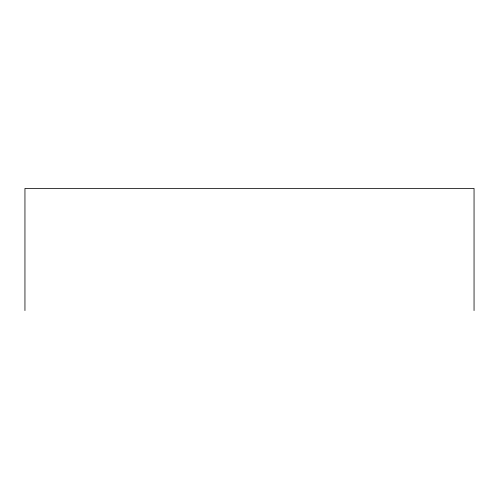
<?xml version="1.0" encoding="UTF-8"?>
<svg xmlns="http://www.w3.org/2000/svg" width="499" height="499" viewBox="0 0 499 499"><rect width="100%" height="100%" fill="white"/><g stroke="black" fill="none" stroke-linecap="round" stroke-linejoin="round"><path stroke-width="0.75" d="M474.05 310.559L474.05 188.441L24.95 188.441L24.95 310.559"/></g></svg>
